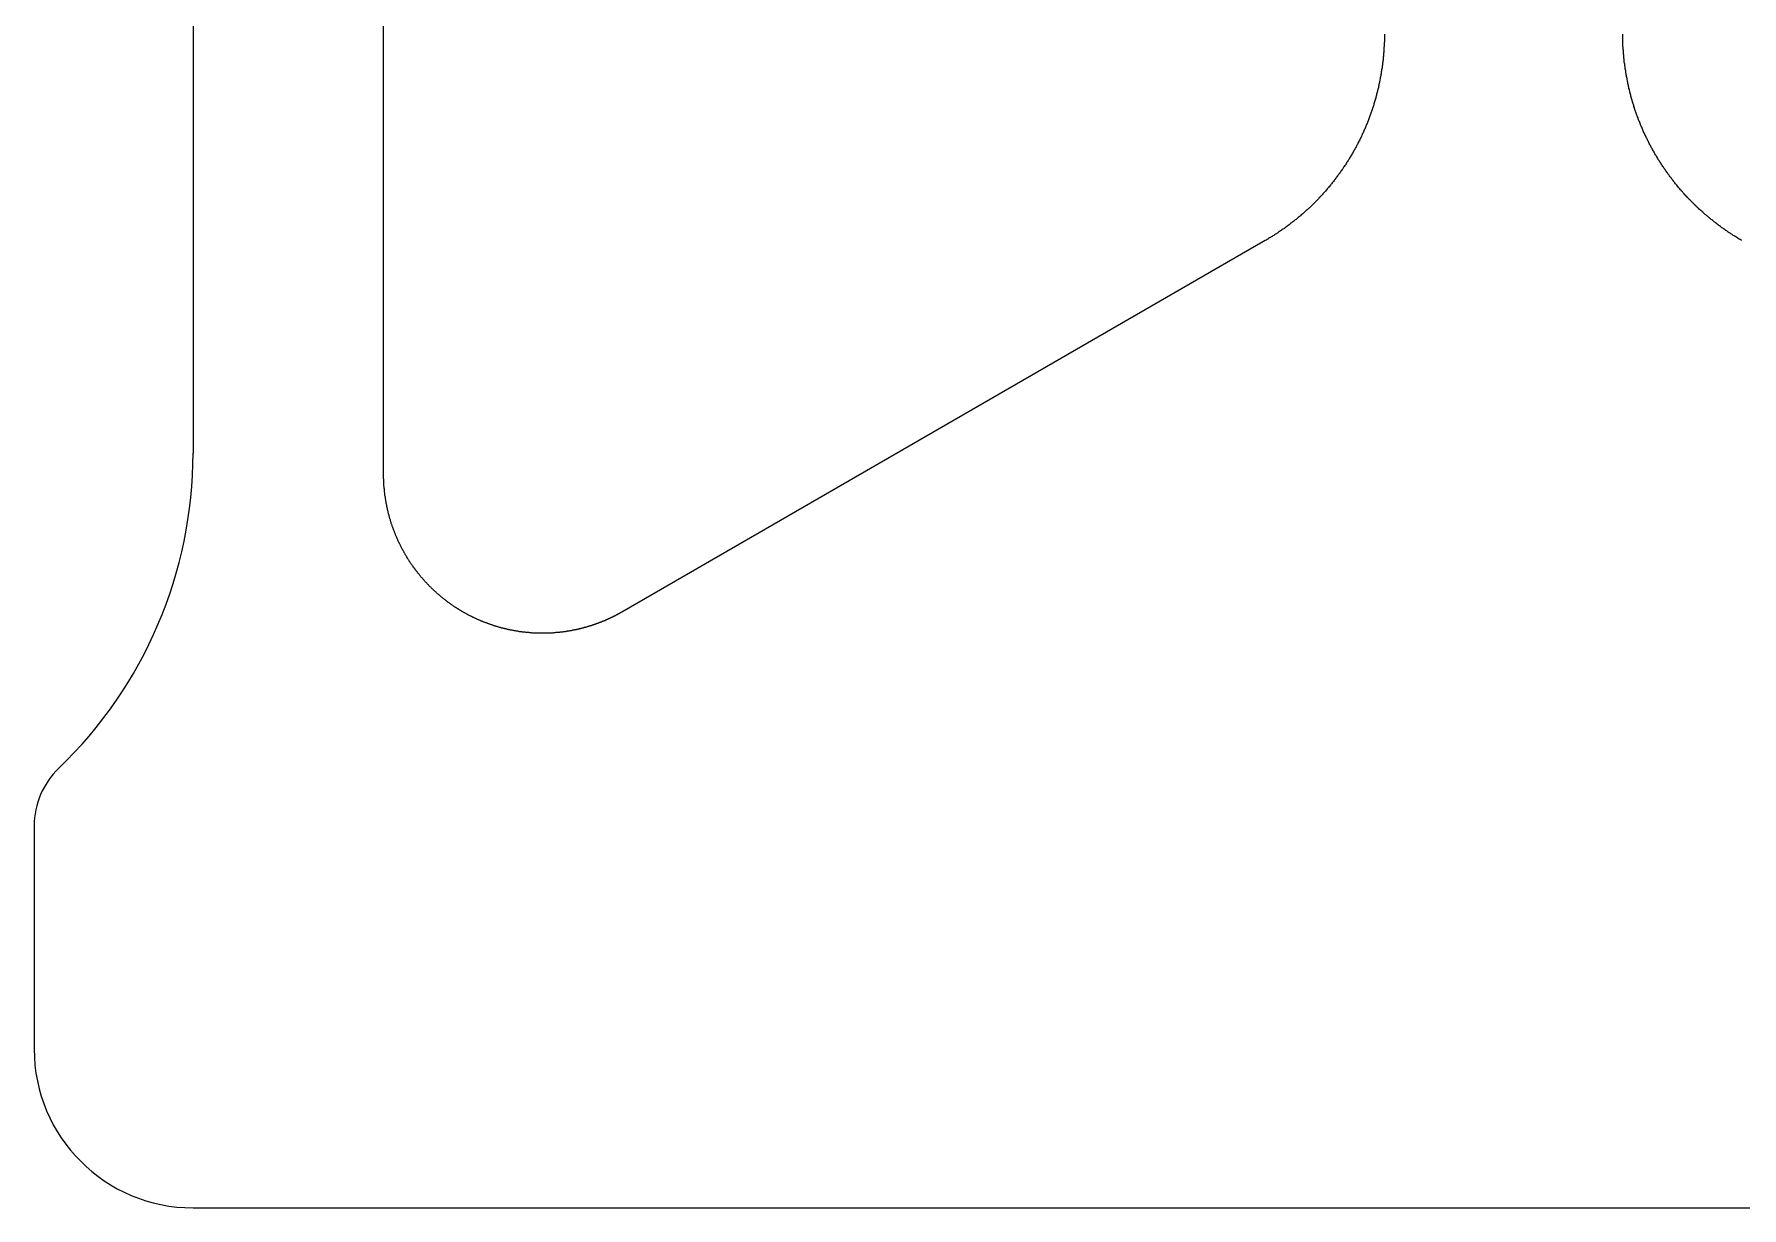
# Model space of a CAD drawing. Extents: x 442 to 745, y 5 to 355.
# Drawn here: x 623.49 to 632.34, y 272.96 to 279.04 of the extents above; entities that cross this region are included whole.
import ezdxf

# ---------------------------------------------------------------- set-up
doc = ezdxf.new("R2010")
doc.units = 0
doc.layers.add('VISIBLE__ANSI_', color=7, linetype='CONTINUOUS')

msp = doc.modelspace()

# ---------------------------------------------------------------- linework, layer by layer
at = {"layer": 'VISIBLE__ANSI_'}
for p, q in [((625.3031, 276.7592), (625.3031, 280.6044)), ((624.3149, 280.5445), (624.3149, 276.8693)), ((629.8737, 277.9716), (626.5384, 276.046)), ((623.4914, 274.938), (623.4914, 273.781)), ((624.3149, 272.9575), (654.8263, 272.9575))]:
    msp.add_line(p, q, dxfattribs=at)
for points in [[(630.491, 279.041, 0), (630.491, 279.036, 0), (630.491, 279.032, 0), (630.491, 279.027, 0), (630.491, 279.022, 0), (630.491, 279.017, 0), (630.491, 279.012, 0), (630.491, 279.007, 0), (630.491, 279.002, 0), (630.49, 278.997, 0), (630.49, 278.992, 0), (630.49, 278.987, 0), (630.49, 278.982, 0), (630.49, 278.977, 0), (630.489, 278.972, 0), (630.489, 278.967, 0), (630.489, 278.962, 0), (630.488, 278.957, 0), (630.488, 278.952, 0), (630.488, 278.947, 0), (630.487, 278.942, 0), (630.487, 278.937, 0), (630.486, 278.932, 0), (630.486, 278.927, 0), (630.485, 278.922, 0), (630.485, 278.916, 0), (630.484, 278.911, 0), (630.484, 278.906, 0), (630.483, 278.901, 0), (630.483, 278.896, 0), (630.482, 278.891, 0), (630.481, 278.886, 0), (630.481, 278.881, 0), (630.48, 278.876, 0), (630.479, 278.871, 0), (630.479, 278.866, 0), (630.478, 278.861, 0), (630.477, 278.856, 0), (630.476, 278.851, 0), (630.475, 278.846, 0), (630.475, 278.841, 0), (630.474, 278.836, 0), (630.473, 278.831, 0), (630.472, 278.826, 0), (630.471, 278.821, 0), (630.47, 278.816, 0), (630.469, 278.811, 0), (630.468, 278.805, 0), (630.467, 278.8, 0), (630.466, 278.795, 0), (630.465, 278.79, 0), (630.464, 278.785, 0), (630.463, 278.78, 0), (630.462, 278.775, 0), (630.461, 278.77, 0), (630.46, 278.765, 0), (630.459, 278.76, 0), (630.457, 278.755, 0), (630.456, 278.75, 0), (630.455, 278.745, 0), (630.454, 278.74, 0), (630.452, 278.735, 0), (630.451, 278.73, 0), (630.45, 278.725, 0), (630.449, 278.72, 0), (630.447, 278.715, 0), (630.446, 278.71, 0), (630.444, 278.705, 0), (630.443, 278.7, 0), (630.442, 278.695, 0), (630.44, 278.69, 0), (630.439, 278.685, 0), (630.437, 278.68, 0), (630.436, 278.675, 0), (630.434, 278.67, 0), (630.433, 278.666, 0), (630.431, 278.661, 0), (630.429, 278.656, 0), (630.428, 278.651, 0), (630.426, 278.646, 0), (630.425, 278.641, 0), (630.423, 278.636, 0), (630.421, 278.631, 0), (630.419, 278.626, 0), (630.418, 278.621, 0), (630.416, 278.617, 0), (630.414, 278.612, 0), (630.412, 278.607, 0), (630.41, 278.602, 0), (630.409, 278.597, 0), (630.407, 278.592, 0), (630.405, 278.588, 0), (630.403, 278.583, 0), (630.401, 278.578, 0), (630.399, 278.573, 0), (630.397, 278.568, 0), (630.395, 278.564, 0), (630.393, 278.559, 0), (630.391, 278.554, 0), (630.389, 278.549, 0), (630.387, 278.545, 0), (630.385, 278.54, 0), (630.383, 278.535, 0), (630.381, 278.53, 0), (630.378, 278.526, 0), (630.376, 278.521, 0), (630.374, 278.516, 0), (630.372, 278.512, 0), (630.37, 278.507, 0), (630.367, 278.502, 0), (630.365, 278.498, 0), (630.363, 278.493, 0), (630.361, 278.489, 0), (630.358, 278.484, 0), (630.356, 278.479, 0), (630.354, 278.475, 0), (630.351, 278.47, 0), (630.349, 278.466, 0), (630.346, 278.461, 0), (630.344, 278.457, 0), (630.341, 278.452, 0), (630.339, 278.447, 0), (630.336, 278.443, 0), (630.334, 278.439, 0), (630.331, 278.434, 0), (630.329, 278.43, 0), (630.326, 278.425, 0), (630.324, 278.421, 0), (630.321, 278.416, 0), (630.319, 278.412, 0), (630.316, 278.407, 0), (630.313, 278.403, 0), (630.311, 278.399, 0), (630.308, 278.394, 0), (630.305, 278.39, 0), (630.303, 278.386, 0), (630.3, 278.381, 0), (630.297, 278.377, 0), (630.294, 278.373, 0), (630.292, 278.368, 0), (630.289, 278.364, 0), (630.286, 278.36, 0), (630.283, 278.356, 0), (630.28, 278.351, 0), (630.277, 278.347, 0), (630.275, 278.343, 0), (630.272, 278.339, 0), (630.269, 278.335, 0), (630.266, 278.331, 0), (630.263, 278.326, 0), (630.26, 278.322, 0), (630.257, 278.318, 0), (630.254, 278.314, 0), (630.251, 278.31, 0), (630.248, 278.306, 0), (630.245, 278.302, 0), (630.242, 278.298, 0), (630.239, 278.294, 0), (630.236, 278.29, 0), (630.233, 278.286, 0), (630.23, 278.282, 0), (630.227, 278.278, 0), (630.224, 278.274, 0), (630.221, 278.27, 0), (630.217, 278.266, 0), (630.214, 278.262, 0), (630.211, 278.258, 0), (630.208, 278.254, 0), (630.205, 278.251, 0), (630.202, 278.247, 0), (630.198, 278.243, 0), (630.195, 278.239, 0), (630.192, 278.235, 0), (630.189, 278.232, 0), (630.185, 278.228, 0), (630.182, 278.224, 0), (630.179, 278.22, 0), (630.176, 278.217, 0), (630.172, 278.213, 0), (630.169, 278.209, 0), (630.166, 278.206, 0), (630.162, 278.202, 0), (630.159, 278.199, 0), (630.156, 278.195, 0), (630.152, 278.191, 0), (630.149, 278.188, 0), (630.146, 278.184, 0), (630.142, 278.181, 0), (630.139, 278.177, 0), (630.135, 278.174, 0), (630.132, 278.17, 0), (630.129, 278.167, 0), (630.125, 278.164, 0), (630.122, 278.16, 0), (630.118, 278.157, 0), (630.115, 278.153, 0), (630.111, 278.15, 0), (630.108, 278.147, 0), (630.104, 278.143, 0), (630.101, 278.14, 0), (630.097, 278.137, 0), (630.093, 278.133, 0), (630.09, 278.13, 0), (630.086, 278.127, 0), (630.082, 278.123, 0), (630.079, 278.12, 0), (630.075, 278.117, 0), (630.071, 278.113, 0), (630.068, 278.11, 0), (630.064, 278.107, 0), (630.06, 278.104, 0), (630.056, 278.1, 0), (630.052, 278.097, 0), (630.049, 278.094, 0), (630.045, 278.091, 0), (630.041, 278.088, 0), (630.037, 278.084, 0), (630.033, 278.081, 0), (630.029, 278.078, 0), (630.025, 278.075, 0), (630.021, 278.072, 0), (630.017, 278.069, 0), (630.013, 278.066, 0), (630.009, 278.063, 0), (630.005, 278.059, 0), (630.001, 278.056, 0), (629.997, 278.053, 0), (629.993, 278.05, 0), (629.989, 278.047, 0), (629.985, 278.044, 0), (629.981, 278.041, 0), (629.977, 278.038, 0), (629.973, 278.035, 0), (629.969, 278.032, 0), (629.964, 278.03, 0), (629.96, 278.027, 0), (629.956, 278.024, 0), (629.952, 278.021, 0), (629.948, 278.018, 0), (629.943, 278.015, 0), (629.939, 278.012, 0), (629.935, 278.009, 0), (629.931, 278.007, 0), (629.926, 278.004, 0), (629.922, 278.001, 0), (629.918, 277.998, 0), (629.913, 277.996, 0), (629.909, 277.993, 0), (629.905, 277.99, 0), (629.9, 277.987, 0), (629.896, 277.985, 0), (629.891, 277.982, 0), (629.887, 277.979, 0), (629.883, 277.977, 0), (629.878, 277.974, 0), (629.874, 277.972, 0)], [(632.344, 277.972, 0), (632.34, 277.974, 0), (632.335, 277.977, 0), (632.331, 277.979, 0), (632.326, 277.982, 0), (632.322, 277.985, 0), (632.318, 277.987, 0), (632.313, 277.99, 0), (632.309, 277.993, 0), (632.305, 277.996, 0), (632.3, 277.998, 0), (632.296, 278.001, 0), (632.292, 278.004, 0), (632.287, 278.007, 0), (632.283, 278.009, 0), (632.279, 278.012, 0), (632.274, 278.015, 0), (632.27, 278.018, 0), (632.266, 278.021, 0), (632.262, 278.024, 0), (632.258, 278.027, 0), (632.253, 278.03, 0), (632.249, 278.032, 0), (632.245, 278.035, 0), (632.241, 278.038, 0), (632.237, 278.041, 0), (632.233, 278.044, 0), (632.229, 278.047, 0), (632.225, 278.05, 0), (632.221, 278.053, 0), (632.217, 278.056, 0), (632.212, 278.059, 0), (632.208, 278.063, 0), (632.204, 278.066, 0), (632.201, 278.069, 0), (632.197, 278.072, 0), (632.193, 278.075, 0), (632.189, 278.078, 0), (632.185, 278.081, 0), (632.181, 278.084, 0), (632.177, 278.088, 0), (632.173, 278.091, 0), (632.169, 278.094, 0), (632.166, 278.097, 0), (632.162, 278.1, 0), (632.158, 278.104, 0), (632.154, 278.107, 0), (632.15, 278.11, 0), (632.147, 278.113, 0), (632.143, 278.117, 0), (632.139, 278.12, 0), (632.136, 278.123, 0), (632.132, 278.127, 0), (632.128, 278.13, 0), (632.125, 278.133, 0), (632.121, 278.137, 0), (632.117, 278.14, 0), (632.114, 278.143, 0), (632.11, 278.147, 0), (632.107, 278.15, 0), (632.103, 278.153, 0), (632.1, 278.157, 0), (632.096, 278.16, 0), (632.093, 278.164, 0), (632.089, 278.167, 0), (632.086, 278.17, 0), (632.083, 278.174, 0), (632.079, 278.177, 0), (632.076, 278.181, 0), (632.072, 278.184, 0), (632.069, 278.188, 0), (632.066, 278.191, 0), (632.062, 278.195, 0), (632.059, 278.199, 0), (632.056, 278.202, 0), (632.052, 278.206, 0), (632.049, 278.209, 0), (632.046, 278.213, 0), (632.042, 278.217, 0), (632.039, 278.22, 0), (632.036, 278.224, 0), (632.032, 278.228, 0), (632.029, 278.232, 0), (632.026, 278.235, 0), (632.023, 278.239, 0), (632.019, 278.243, 0), (632.016, 278.247, 0), (632.013, 278.251, 0), (632.01, 278.254, 0), (632.007, 278.258, 0), (632.004, 278.262, 0), (632, 278.266, 0), (631.997, 278.27, 0), (631.994, 278.274, 0), (631.991, 278.278, 0), (631.988, 278.282, 0), (631.985, 278.286, 0), (631.982, 278.29, 0), (631.979, 278.294, 0), (631.976, 278.298, 0), (631.973, 278.302, 0), (631.97, 278.306, 0), (631.967, 278.31, 0), (631.964, 278.314, 0), (631.961, 278.318, 0), (631.958, 278.322, 0), (631.955, 278.326, 0), (631.952, 278.331, 0), (631.949, 278.335, 0), (631.946, 278.339, 0), (631.943, 278.343, 0), (631.94, 278.347, 0), (631.938, 278.352, 0), (631.935, 278.356, 0), (631.932, 278.36, 0), (631.929, 278.364, 0), (631.926, 278.369, 0), (631.924, 278.373, 0), (631.921, 278.377, 0), (631.918, 278.381, 0), (631.915, 278.386, 0), (631.913, 278.39, 0), (631.91, 278.394, 0), (631.907, 278.399, 0), (631.905, 278.403, 0), (631.902, 278.408, 0), (631.899, 278.412, 0), (631.897, 278.416, 0), (631.894, 278.421, 0), (631.892, 278.425, 0), (631.889, 278.43, 0), (631.886, 278.434, 0), (631.884, 278.439, 0), (631.881, 278.443, 0), (631.879, 278.448, 0), (631.876, 278.452, 0), (631.874, 278.457, 0), (631.872, 278.461, 0), (631.869, 278.466, 0), (631.867, 278.47, 0), (631.864, 278.475, 0), (631.862, 278.479, 0), (631.86, 278.484, 0), (631.857, 278.489, 0), (631.855, 278.493, 0), (631.853, 278.498, 0), (631.85, 278.502, 0), (631.848, 278.507, 0), (631.846, 278.512, 0), (631.844, 278.516, 0), (631.842, 278.521, 0), (631.839, 278.526, 0), (631.837, 278.53, 0), (631.835, 278.535, 0), (631.833, 278.54, 0), (631.831, 278.545, 0), (631.829, 278.549, 0), (631.827, 278.554, 0), (631.825, 278.559, 0), (631.823, 278.564, 0), (631.821, 278.568, 0), (631.819, 278.573, 0), (631.817, 278.578, 0), (631.815, 278.583, 0), (631.813, 278.588, 0), (631.811, 278.592, 0), (631.809, 278.597, 0), (631.807, 278.602, 0), (631.806, 278.607, 0), (631.804, 278.612, 0), (631.802, 278.617, 0), (631.8, 278.622, 0), (631.798, 278.626, 0), (631.797, 278.631, 0), (631.795, 278.636, 0), (631.793, 278.641, 0), (631.792, 278.646, 0), (631.79, 278.651, 0), (631.788, 278.656, 0), (631.787, 278.661, 0), (631.785, 278.666, 0), (631.784, 278.671, 0), (631.782, 278.676, 0), (631.781, 278.68, 0), (631.779, 278.685, 0), (631.778, 278.69, 0), (631.776, 278.695, 0), (631.775, 278.7, 0), (631.773, 278.705, 0), (631.772, 278.71, 0), (631.771, 278.715, 0), (631.769, 278.72, 0), (631.768, 278.725, 0), (631.767, 278.73, 0), (631.765, 278.735, 0), (631.764, 278.74, 0), (631.763, 278.745, 0), (631.762, 278.75, 0), (631.761, 278.755, 0), (631.759, 278.76, 0), (631.758, 278.765, 0), (631.757, 278.77, 0), (631.756, 278.775, 0), (631.755, 278.78, 0), (631.754, 278.785, 0), (631.753, 278.79, 0), (631.752, 278.795, 0), (631.751, 278.8, 0), (631.75, 278.806, 0), (631.749, 278.811, 0), (631.748, 278.816, 0), (631.747, 278.821, 0), (631.746, 278.826, 0), (631.745, 278.831, 0), (631.744, 278.836, 0), (631.743, 278.841, 0), (631.742, 278.846, 0), (631.742, 278.851, 0), (631.741, 278.856, 0), (631.74, 278.861, 0), (631.739, 278.866, 0), (631.739, 278.871, 0), (631.738, 278.876, 0), (631.737, 278.881, 0), (631.737, 278.886, 0), (631.736, 278.891, 0), (631.735, 278.896, 0), (631.735, 278.901, 0), (631.734, 278.906, 0), (631.734, 278.911, 0), (631.733, 278.916, 0), (631.733, 278.922, 0), (631.732, 278.927, 0), (631.732, 278.932, 0), (631.731, 278.937, 0), (631.731, 278.942, 0), (631.73, 278.947, 0), (631.73, 278.952, 0), (631.73, 278.957, 0), (631.729, 278.962, 0), (631.729, 278.967, 0), (631.729, 278.972, 0), (631.728, 278.977, 0), (631.728, 278.982, 0), (631.728, 278.987, 0), (631.728, 278.992, 0), (631.727, 278.997, 0), (631.727, 279.002, 0), (631.727, 279.007, 0), (631.727, 279.012, 0), (631.727, 279.017, 0), (631.727, 279.022, 0), (631.727, 279.027, 0), (631.727, 279.032, 0), (631.727, 279.036, 0), (631.727, 279.041, 0)], [(626.127, 275.936, 0), (626.124, 275.936, 0), (626.121, 275.936, 0), (626.118, 275.936, 0), (626.115, 275.936, 0), (626.112, 275.936, 0), (626.109, 275.936, 0), (626.106, 275.936, 0), (626.103, 275.936, 0), (626.1, 275.936, 0), (626.097, 275.936, 0), (626.094, 275.936, 0), (626.091, 275.936, 0), (626.088, 275.937, 0), (626.085, 275.937, 0), (626.082, 275.937, 0), (626.079, 275.937, 0), (626.076, 275.937, 0), (626.073, 275.937, 0), (626.07, 275.938, 0), (626.067, 275.938, 0), (626.064, 275.938, 0), (626.061, 275.938, 0), (626.058, 275.939, 0), (626.055, 275.939, 0), (626.052, 275.939, 0), (626.049, 275.939, 0), (626.046, 275.94, 0), (626.043, 275.94, 0), (626.04, 275.94, 0), (626.037, 275.941, 0), (626.034, 275.941, 0), (626.032, 275.941, 0), (626.029, 275.942, 0), (626.026, 275.942, 0), (626.023, 275.942, 0), (626.02, 275.943, 0), (626.017, 275.943, 0), (626.014, 275.943, 0), (626.011, 275.944, 0), (626.008, 275.944, 0), (626.005, 275.945, 0), (626.002, 275.945, 0), (625.999, 275.946, 0), (625.996, 275.946, 0), (625.993, 275.947, 0), (625.99, 275.947, 0), (625.987, 275.948, 0), (625.985, 275.948, 0), (625.982, 275.949, 0), (625.979, 275.949, 0), (625.976, 275.95, 0), (625.973, 275.95, 0), (625.97, 275.951, 0), (625.967, 275.951, 0), (625.964, 275.952, 0), (625.961, 275.952, 0), (625.958, 275.953, 0), (625.955, 275.954, 0), (625.953, 275.954, 0), (625.95, 275.955, 0), (625.947, 275.956, 0), (625.944, 275.956, 0), (625.941, 275.957, 0), (625.938, 275.958, 0), (625.935, 275.958, 0), (625.932, 275.959, 0), (625.929, 275.96, 0), (625.927, 275.96, 0), (625.924, 275.961, 0), (625.921, 275.962, 0), (625.918, 275.963, 0), (625.915, 275.963, 0), (625.912, 275.964, 0), (625.909, 275.965, 0), (625.906, 275.966, 0), (625.904, 275.966, 0), (625.901, 275.967, 0), (625.898, 275.968, 0), (625.895, 275.969, 0), (625.892, 275.97, 0), (625.889, 275.971, 0), (625.887, 275.971, 0), (625.884, 275.972, 0), (625.881, 275.973, 0), (625.878, 275.974, 0), (625.875, 275.975, 0), (625.872, 275.976, 0), (625.87, 275.977, 0), (625.867, 275.978, 0), (625.864, 275.979, 0), (625.861, 275.98, 0), (625.858, 275.981, 0), (625.856, 275.982, 0), (625.853, 275.983, 0), (625.85, 275.984, 0), (625.847, 275.985, 0), (625.844, 275.986, 0), (625.842, 275.987, 0), (625.839, 275.988, 0), (625.836, 275.989, 0), (625.833, 275.99, 0), (625.83, 275.991, 0), (625.828, 275.992, 0), (625.825, 275.993, 0), (625.822, 275.994, 0), (625.819, 275.995, 0), (625.817, 275.996, 0), (625.814, 275.997, 0), (625.811, 275.998, 0), (625.808, 276, 0), (625.806, 276.001, 0), (625.803, 276.002, 0), (625.8, 276.003, 0), (625.798, 276.004, 0), (625.795, 276.005, 0), (625.792, 276.007, 0), (625.79, 276.008, 0), (625.787, 276.009, 0), (625.784, 276.01, 0), (625.781, 276.012, 0), (625.779, 276.013, 0), (625.776, 276.014, 0), (625.773, 276.015, 0), (625.771, 276.017, 0), (625.768, 276.018, 0), (625.765, 276.019, 0), (625.763, 276.02, 0), (625.76, 276.022, 0), (625.758, 276.023, 0), (625.755, 276.024, 0), (625.752, 276.026, 0), (625.75, 276.027, 0), (625.747, 276.028, 0), (625.744, 276.03, 0), (625.742, 276.031, 0), (625.739, 276.032, 0), (625.737, 276.034, 0), (625.734, 276.035, 0), (625.732, 276.037, 0), (625.729, 276.038, 0), (625.726, 276.04, 0), (625.724, 276.041, 0), (625.721, 276.042, 0), (625.719, 276.044, 0), (625.716, 276.045, 0), (625.714, 276.047, 0), (625.711, 276.048, 0), (625.709, 276.05, 0), (625.706, 276.051, 0), (625.704, 276.053, 0), (625.701, 276.054, 0), (625.698, 276.056, 0), (625.696, 276.057, 0), (625.693, 276.059, 0), (625.691, 276.06, 0), (625.689, 276.062, 0), (625.686, 276.063, 0), (625.684, 276.065, 0), (625.681, 276.067, 0), (625.679, 276.068, 0), (625.676, 276.07, 0), (625.674, 276.071, 0), (625.671, 276.073, 0), (625.669, 276.075, 0), (625.666, 276.076, 0), (625.664, 276.078, 0), (625.662, 276.08, 0), (625.659, 276.081, 0), (625.657, 276.083, 0), (625.654, 276.085, 0), (625.652, 276.086, 0), (625.65, 276.088, 0), (625.647, 276.09, 0), (625.645, 276.091, 0), (625.643, 276.093, 0), (625.64, 276.095, 0), (625.638, 276.096, 0), (625.635, 276.098, 0), (625.633, 276.1, 0), (625.631, 276.102, 0), (625.628, 276.103, 0), (625.626, 276.105, 0), (625.624, 276.107, 0), (625.622, 276.109, 0), (625.619, 276.111, 0), (625.617, 276.112, 0), (625.615, 276.114, 0), (625.612, 276.116, 0), (625.61, 276.118, 0), (625.608, 276.12, 0), (625.606, 276.122, 0), (625.603, 276.123, 0), (625.601, 276.125, 0), (625.599, 276.127, 0), (625.597, 276.129, 0), (625.594, 276.131, 0), (625.592, 276.133, 0), (625.59, 276.135, 0), (625.588, 276.137, 0), (625.586, 276.138, 0), (625.583, 276.14, 0), (625.581, 276.142, 0), (625.579, 276.144, 0), (625.577, 276.146, 0), (625.575, 276.148, 0), (625.572, 276.15, 0), (625.57, 276.152, 0), (625.568, 276.154, 0), (625.566, 276.156, 0), (625.564, 276.158, 0), (625.562, 276.16, 0), (625.56, 276.162, 0), (625.558, 276.164, 0), (625.555, 276.166, 0), (625.553, 276.168, 0), (625.551, 276.17, 0), (625.549, 276.172, 0), (625.547, 276.174, 0), (625.545, 276.176, 0), (625.543, 276.178, 0), (625.541, 276.18, 0), (625.539, 276.182, 0), (625.537, 276.184, 0), (625.535, 276.186, 0), (625.533, 276.189, 0), (625.531, 276.191, 0), (625.529, 276.193, 0), (625.527, 276.195, 0), (625.525, 276.197, 0), (625.523, 276.199, 0), (625.521, 276.201, 0), (625.519, 276.203, 0), (625.517, 276.205, 0), (625.515, 276.208, 0), (625.513, 276.21, 0), (625.511, 276.212, 0), (625.509, 276.214, 0), (625.508, 276.216, 0), (625.506, 276.218, 0), (625.504, 276.221, 0), (625.502, 276.223, 0), (625.5, 276.225, 0), (625.498, 276.227, 0), (625.496, 276.229, 0), (625.494, 276.232, 0), (625.493, 276.234, 0), (625.491, 276.236, 0), (625.489, 276.238, 0), (625.487, 276.24, 0), (625.485, 276.243, 0), (625.483, 276.245, 0), (625.482, 276.247, 0), (625.48, 276.249, 0), (625.478, 276.252, 0), (625.476, 276.254, 0), (625.475, 276.256, 0), (625.473, 276.258, 0), (625.471, 276.261, 0), (625.469, 276.263, 0), (625.468, 276.265, 0), (625.466, 276.268, 0), (625.464, 276.27, 0), (625.463, 276.272, 0), (625.461, 276.275, 0), (625.459, 276.277, 0), (625.457, 276.279, 0), (625.456, 276.282, 0), (625.454, 276.284, 0), (625.452, 276.286, 0), (625.451, 276.289, 0), (625.449, 276.291, 0), (625.448, 276.293, 0), (625.446, 276.296, 0), (625.444, 276.298, 0), (625.443, 276.3, 0), (625.441, 276.303, 0), (625.44, 276.305, 0), (625.438, 276.308, 0), (625.436, 276.31, 0), (625.435, 276.312, 0), (625.433, 276.315, 0), (625.432, 276.317, 0), (625.43, 276.32, 0), (625.429, 276.322, 0), (625.427, 276.324, 0), (625.426, 276.327, 0), (625.424, 276.329, 0), (625.423, 276.332, 0), (625.421, 276.334, 0), (625.42, 276.337, 0), (625.418, 276.339, 0), (625.417, 276.342, 0), (625.415, 276.344, 0), (625.414, 276.346, 0), (625.413, 276.349, 0), (625.411, 276.351, 0), (625.41, 276.354, 0), (625.408, 276.356, 0), (625.407, 276.359, 0), (625.406, 276.361, 0), (625.404, 276.364, 0), (625.403, 276.366, 0), (625.402, 276.369, 0), (625.4, 276.371, 0), (625.399, 276.374, 0), (625.397, 276.376, 0), (625.396, 276.379, 0), (625.395, 276.381, 0), (625.394, 276.384, 0), (625.392, 276.387, 0), (625.391, 276.389, 0), (625.39, 276.392, 0), (625.388, 276.394, 0), (625.387, 276.397, 0), (625.386, 276.399, 0), (625.385, 276.402, 0), (625.383, 276.404, 0), (625.382, 276.407, 0), (625.381, 276.41, 0), (625.38, 276.412, 0), (625.379, 276.415, 0), (625.377, 276.417, 0), (625.376, 276.42, 0), (625.375, 276.423, 0), (625.374, 276.425, 0), (625.373, 276.428, 0), (625.372, 276.43, 0), (625.371, 276.433, 0), (625.369, 276.436, 0), (625.368, 276.438, 0), (625.367, 276.441, 0), (625.366, 276.443, 0), (625.365, 276.446, 0), (625.364, 276.449, 0), (625.363, 276.451, 0), (625.362, 276.454, 0), (625.361, 276.457, 0), (625.36, 276.459, 0), (625.359, 276.462, 0), (625.358, 276.465, 0), (625.357, 276.467, 0), (625.356, 276.47, 0), (625.355, 276.472, 0), (625.354, 276.475, 0), (625.353, 276.478, 0), (625.352, 276.48, 0), (625.351, 276.483, 0), (625.35, 276.486, 0), (625.349, 276.488, 0), (625.348, 276.491, 0), (625.347, 276.494, 0), (625.346, 276.497, 0), (625.345, 276.499, 0), (625.344, 276.502, 0), (625.343, 276.505, 0), (625.343, 276.507, 0), (625.342, 276.51, 0), (625.341, 276.513, 0), (625.34, 276.515, 0), (625.339, 276.518, 0), (625.338, 276.521, 0), (625.338, 276.523, 0), (625.337, 276.526, 0), (625.336, 276.529, 0), (625.335, 276.532, 0), (625.334, 276.534, 0), (625.334, 276.537, 0), (625.333, 276.54, 0), (625.332, 276.542, 0), (625.331, 276.545, 0), (625.331, 276.548, 0), (625.33, 276.551, 0), (625.329, 276.553, 0), (625.329, 276.556, 0), (625.328, 276.559, 0), (625.327, 276.562, 0), (625.327, 276.564, 0), (625.326, 276.567, 0), (625.325, 276.57, 0), (625.325, 276.573, 0), (625.324, 276.575, 0), (625.323, 276.578, 0), (625.323, 276.581, 0), (625.322, 276.584, 0), (625.321, 276.586, 0), (625.321, 276.589, 0), (625.32, 276.592, 0), (625.32, 276.595, 0), (625.319, 276.597, 0), (625.319, 276.6, 0), (625.318, 276.603, 0), (625.318, 276.606, 0), (625.317, 276.608, 0), (625.317, 276.611, 0), (625.316, 276.614, 0), (625.316, 276.617, 0), (625.315, 276.62, 0), (625.315, 276.622, 0), (625.314, 276.625, 0), (625.314, 276.628, 0), (625.313, 276.631, 0), (625.313, 276.633, 0), (625.312, 276.636, 0), (625.312, 276.639, 0), (625.312, 276.642, 0), (625.311, 276.645, 0), (625.311, 276.647, 0), (625.31, 276.65, 0), (625.31, 276.653, 0), (625.31, 276.656, 0), (625.309, 276.658, 0), (625.309, 276.661, 0), (625.309, 276.664, 0), (625.308, 276.667, 0), (625.308, 276.67, 0), (625.308, 276.672, 0), (625.307, 276.675, 0), (625.307, 276.678, 0), (625.307, 276.681, 0), (625.307, 276.684, 0), (625.306, 276.686, 0), (625.306, 276.689, 0), (625.306, 276.692, 0), (625.306, 276.695, 0), (625.305, 276.698, 0), (625.305, 276.7, 0), (625.305, 276.703, 0), (625.305, 276.706, 0), (625.305, 276.709, 0), (625.305, 276.712, 0), (625.304, 276.714, 0), (625.304, 276.717, 0), (625.304, 276.72, 0), (625.304, 276.723, 0), (625.304, 276.726, 0), (625.304, 276.728, 0), (625.304, 276.731, 0), (625.304, 276.734, 0), (625.303, 276.737, 0), (625.303, 276.74, 0), (625.303, 276.742, 0), (625.303, 276.745, 0), (625.303, 276.748, 0), (625.303, 276.751, 0), (625.303, 276.754, 0), (625.303, 276.756, 0), (625.303, 276.759, 0)], [(626.538, 276.046, 0), (626.537, 276.045, 0), (626.536, 276.044, 0), (626.534, 276.044, 0), (626.533, 276.043, 0), (626.532, 276.042, 0), (626.53, 276.041, 0), (626.529, 276.041, 0), (626.527, 276.04, 0), (626.526, 276.039, 0), (626.525, 276.038, 0), (626.523, 276.037, 0), (626.522, 276.037, 0), (626.52, 276.036, 0), (626.519, 276.035, 0), (626.518, 276.034, 0), (626.516, 276.034, 0), (626.515, 276.033, 0), (626.513, 276.032, 0), (626.512, 276.031, 0), (626.511, 276.031, 0), (626.509, 276.03, 0), (626.508, 276.029, 0), (626.506, 276.028, 0), (626.505, 276.028, 0), (626.503, 276.027, 0), (626.502, 276.026, 0), (626.501, 276.025, 0), (626.499, 276.025, 0), (626.498, 276.024, 0), (626.496, 276.023, 0), (626.495, 276.023, 0), (626.493, 276.022, 0), (626.492, 276.021, 0), (626.491, 276.02, 0), (626.489, 276.02, 0), (626.488, 276.019, 0), (626.486, 276.018, 0), (626.485, 276.018, 0), (626.483, 276.017, 0), (626.482, 276.016, 0), (626.48, 276.015, 0), (626.479, 276.015, 0), (626.477, 276.014, 0), (626.476, 276.013, 0), (626.474, 276.013, 0), (626.473, 276.012, 0), (626.471, 276.011, 0), (626.47, 276.011, 0), (626.469, 276.01, 0), (626.467, 276.009, 0), (626.466, 276.009, 0), (626.464, 276.008, 0), (626.463, 276.007, 0), (626.461, 276.007, 0), (626.46, 276.006, 0), (626.458, 276.005, 0), (626.457, 276.005, 0), (626.455, 276.004, 0), (626.454, 276.003, 0), (626.452, 276.003, 0), (626.451, 276.002, 0), (626.449, 276.001, 0), (626.448, 276.001, 0), (626.446, 276, 0), (626.444, 275.999, 0), (626.443, 275.999, 0), (626.441, 275.998, 0), (626.44, 275.998, 0), (626.438, 275.997, 0), (626.437, 275.996, 0), (626.435, 275.996, 0), (626.434, 275.995, 0), (626.432, 275.994, 0), (626.431, 275.994, 0), (626.429, 275.993, 0), (626.428, 275.993, 0), (626.426, 275.992, 0), (626.425, 275.991, 0), (626.423, 275.991, 0), (626.421, 275.99, 0), (626.42, 275.99, 0), (626.418, 275.989, 0), (626.417, 275.988, 0), (626.415, 275.988, 0), (626.414, 275.987, 0), (626.412, 275.987, 0), (626.41, 275.986, 0), (626.409, 275.986, 0), (626.407, 275.985, 0), (626.406, 275.984, 0), (626.404, 275.984, 0), (626.403, 275.983, 0), (626.401, 275.983, 0), (626.399, 275.982, 0), (626.398, 275.982, 0), (626.396, 275.981, 0), (626.395, 275.981, 0), (626.393, 275.98, 0), (626.392, 275.979, 0), (626.39, 275.979, 0), (626.388, 275.978, 0), (626.387, 275.978, 0), (626.385, 275.977, 0), (626.384, 275.977, 0), (626.382, 275.976, 0), (626.38, 275.976, 0), (626.379, 275.975, 0), (626.377, 275.975, 0), (626.376, 275.974, 0), (626.374, 275.974, 0), (626.372, 275.973, 0), (626.371, 275.973, 0), (626.369, 275.972, 0), (626.367, 275.972, 0), (626.366, 275.971, 0), (626.364, 275.971, 0), (626.363, 275.97, 0), (626.361, 275.97, 0), (626.359, 275.969, 0), (626.358, 275.969, 0), (626.356, 275.968, 0), (626.354, 275.968, 0), (626.353, 275.967, 0), (626.351, 275.967, 0), (626.35, 275.966, 0), (626.348, 275.966, 0), (626.346, 275.966, 0), (626.345, 275.965, 0), (626.343, 275.965, 0), (626.341, 275.964, 0), (626.34, 275.964, 0), (626.338, 275.963, 0), (626.336, 275.963, 0), (626.335, 275.962, 0), (626.333, 275.962, 0), (626.331, 275.962, 0), (626.33, 275.961, 0), (626.328, 275.961, 0), (626.326, 275.96, 0), (626.325, 275.96, 0), (626.323, 275.959, 0), (626.321, 275.959, 0), (626.32, 275.959, 0), (626.318, 275.958, 0), (626.316, 275.958, 0), (626.315, 275.957, 0), (626.313, 275.957, 0), (626.311, 275.957, 0), (626.31, 275.956, 0), (626.308, 275.956, 0), (626.306, 275.956, 0), (626.305, 275.955, 0), (626.303, 275.955, 0), (626.301, 275.954, 0), (626.3, 275.954, 0), (626.298, 275.954, 0), (626.296, 275.953, 0), (626.295, 275.953, 0), (626.293, 275.953, 0), (626.291, 275.952, 0), (626.29, 275.952, 0), (626.288, 275.952, 0), (626.286, 275.951, 0), (626.284, 275.951, 0), (626.283, 275.951, 0), (626.281, 275.95, 0), (626.279, 275.95, 0), (626.278, 275.95, 0), (626.276, 275.949, 0), (626.274, 275.949, 0), (626.273, 275.949, 0), (626.271, 275.948, 0), (626.269, 275.948, 0), (626.267, 275.948, 0), (626.266, 275.948, 0), (626.264, 275.947, 0), (626.262, 275.947, 0), (626.261, 275.947, 0), (626.259, 275.946, 0), (626.257, 275.946, 0), (626.255, 275.946, 0), (626.254, 275.946, 0), (626.252, 275.945, 0), (626.25, 275.945, 0), (626.249, 275.945, 0), (626.247, 275.945, 0), (626.245, 275.944, 0), (626.243, 275.944, 0), (626.242, 275.944, 0), (626.24, 275.944, 0), (626.238, 275.943, 0), (626.237, 275.943, 0), (626.235, 275.943, 0), (626.233, 275.943, 0), (626.231, 275.942, 0), (626.23, 275.942, 0), (626.228, 275.942, 0), (626.226, 275.942, 0), (626.224, 275.942, 0), (626.223, 275.941, 0), (626.221, 275.941, 0), (626.219, 275.941, 0), (626.218, 275.941, 0), (626.216, 275.941, 0), (626.214, 275.94, 0), (626.212, 275.94, 0), (626.211, 275.94, 0), (626.209, 275.94, 0), (626.207, 275.94, 0), (626.205, 275.939, 0), (626.204, 275.939, 0), (626.202, 275.939, 0), (626.2, 275.939, 0), (626.198, 275.939, 0), (626.197, 275.939, 0), (626.195, 275.939, 0), (626.193, 275.938, 0), (626.191, 275.938, 0), (626.19, 275.938, 0), (626.188, 275.938, 0), (626.186, 275.938, 0), (626.184, 275.938, 0), (626.183, 275.938, 0), (626.181, 275.937, 0), (626.179, 275.937, 0), (626.177, 275.937, 0), (626.176, 275.937, 0), (626.174, 275.937, 0), (626.172, 275.937, 0), (626.17, 275.937, 0), (626.169, 275.937, 0), (626.167, 275.937, 0), (626.165, 275.937, 0), (626.163, 275.937, 0), (626.162, 275.936, 0), (626.16, 275.936, 0), (626.158, 275.936, 0), (626.156, 275.936, 0), (626.155, 275.936, 0), (626.153, 275.936, 0), (626.151, 275.936, 0), (626.149, 275.936, 0), (626.148, 275.936, 0), (626.146, 275.936, 0), (626.144, 275.936, 0), (626.142, 275.936, 0), (626.141, 275.936, 0), (626.139, 275.936, 0), (626.137, 275.936, 0), (626.135, 275.936, 0), (626.134, 275.936, 0), (626.132, 275.936, 0), (626.13, 275.936, 0), (626.128, 275.936, 0), (626.127, 275.936, 0)]]:
    msp.add_polyline3d(points, dxfattribs=at)
for centre, radius, start, end in [((622.0502, 276.8693), 2.2647, 313.81315, 0), ((623.9032, 274.938), 0.4118, 133.81315, 180), ((624.3149, 273.781), 0.8235, 180, 270)]:
    msp.add_arc(centre, radius, start, end, dxfattribs=at)

doc.saveas('drawing.dxf')
